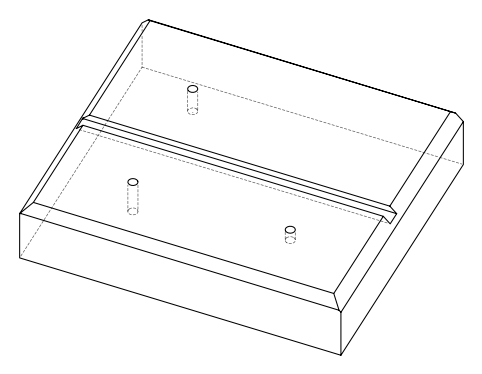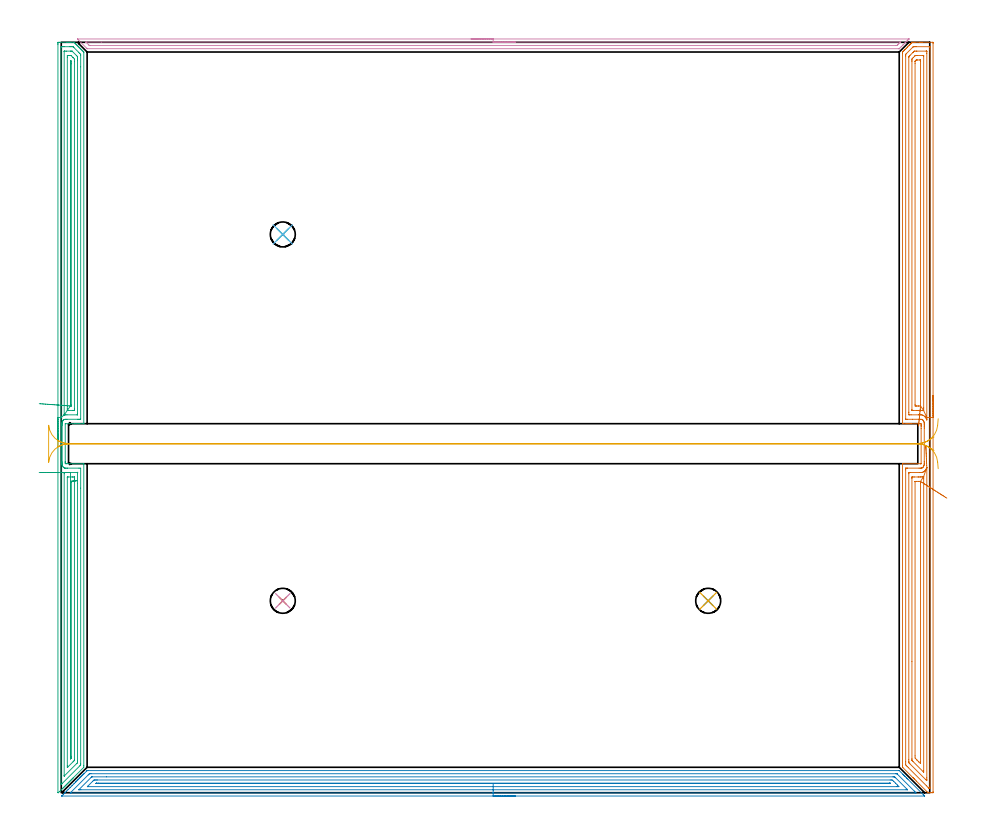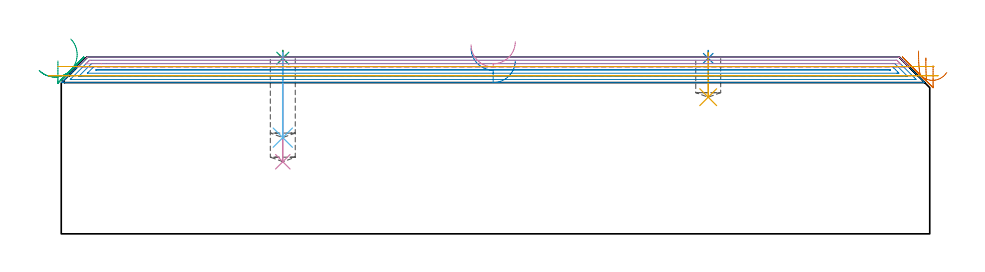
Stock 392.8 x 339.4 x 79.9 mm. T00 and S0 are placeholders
(PLAN: 11 operations, 3 tool changes, 52 min)
(1 SPOT_DRILL | STEP1POCKET | NXT0321_9005460120000 | 0.03 min | 1 mm3)
(2 SPOT_DRILL_1 | STEP1POCKET_1 | NXT0321_9005460120000 | 0.03 min | 1 mm3)
(3 SPOT_DRILL_2 | STEP1POCKET_2 | NXT0321_9005460120000 | 0.03 min | 8 mm3)
(4 DRILL_BLIND_HOLE_INTO_CENTER | STEP1POCKET | NXT0301_084 | 0.2 min | 4583 mm3)
(5 DRILL_BLIND_HOLE_INTO_CENTER_1 | STEP1POCKET_1 | NXT0301_084 | 0.08 min | 1667 mm3)
(6 DRILL_BLIND_HOLE_INTO_CENTER_2 | STEP1POCKET_2 | NXT0301_084 | 0.16 min | 3498 mm3)
(7 AREA_MILL | FG_CHAMFER_SURFACE | UGT0205_001 | 13.49 min | 32316 mm3)
(8 AREA_MILL_1 | FG_CHAMFER_SURFACE_1 | UGT0205_001 | 15.32 min | 25320 mm3)
(9 AREA_MILL_2 | FG_CHAMFER_SURFACE_2 | UGT0205_001 | 13.22 min | 22705 mm3)
(10 AREA_MILL_3 | FG_CHAMFER_SURFACE_3 | UGT0205_001 | 6.12 min | 3585 mm3)
(11 MILL_RECTANGULAR_SLOT | SLOT_RECTANGULAR | UGT0201_100 | Follow Part, ap 4.5, ae 75% | 3.32 min | 57121 mm3)
(TOOL NXT0321_9005460120000 | NC Spot Drill, 142deg, 12mm, Carbide, Uncoated | D12 PA142 FL30 Z2)
(TOOL NXT0301_084 | Carbide Drill 11.3mm [860.1-1130-034A1-MM 2214] | D11.3 PA140 FL55 Z2)
(TOOL UGT0205_001 | Chamfer Mill 20 x 3 x 45 deg. | D20 FL50 Z2)
(TOOL UGT0201_100 | End Mill 18 mm | D18 FL22 Z2)
(OP 1 SPOT_DRILL)
G17 G21 G94 G90
T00 M6
G54
G17 G0 G90 X100.2 Y86.8 S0 M3
G43 Z89.9 H0
G94 G81 G98 Z79.414 F250. R82.9
G80
M5
M2
(OP 2 SPOT_DRILL_1)
G17 G21 G94 G90
T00 M6
G54
G17 G0 G90 X292.6 Y86.8 S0 M3
G43 Z89.9 H0
G94 G81 G98 Z79.414 F250. R82.9
G80
M5
M2
(OP 3 SPOT_DRILL_2)
G17 G21 G94 G90
T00 M6
G54
G17 G0 G90 X100.2 Y252.5 S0 M3
G43 Z89.9 H0
G94 G81 G98 Z79.414 F250. R82.9
G80
M5
M2
(OP 4 DRILL_BLIND_HOLE_INTO_CENTER)
G17 G21 G94 G90
T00 M6
G54
G17 G0 G90 X100.2 Y86.8 S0 M3
G43 Z89.9 H1
G94 G81 G98 Z32.6 F250. R81.9
G80
M5
M2
(OP 5 DRILL_BLIND_HOLE_INTO_CENTER_1)
G17 G21 G94 G90
T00 M6
G54
G17 G0 G90 X292.6 Y86.8 S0 M3
G43 Z89.9 H1
G94 G81 G98 Z61.8 F250. R81.9
G80
M5
M2
(OP 6 DRILL_BLIND_HOLE_INTO_CENTER_2)
G17 G21 G94 G90
T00 M6
G54
G17 G0 G90 X100.2 Y252.5 S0 M3
G43 Z89.9 H1
G94 G81 G98 Z43.5 F250. R81.9
G80
M5
M2
(OP 7 AREA_MILL)
G17 G21 G94 G90
T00 M6
G54
G17 G0 G90 X394.3 Y179.7 S1061 M3
G43 Z89.9 H0
Z76.1
G94 G1 Y179.662 Z75.228 F250.
Y179.548 Z74.363
Y179.359 Z73.512
Y179.097 Z72.68
Y178.763 Z71.874
Y178.36 Z71.1
Y177.892 Z70.364
Y177.36 Z69.672
Y176.771 Z69.029
Y176.128 Z68.44
Y175.436 Z67.908
Y174.7 Z67.44
Y173.926 Z67.037
Y173.12 Z66.703
Y172.288 Z66.441
Y171.436 Z66.252
Y170.572 Z66.138
Y169.7 Z66.1
Y0.427
X394.296 Y0.157 Z66.104
X394.291 Y0.003 Z66.105
X394.261 Y0.001 Z66.135
X393.954 Y0. Z66.441
X393.337 Z67.062
X392.129 Z68.27
X392.001 Y0.008 Z68.399
X391.991 Y0.009 Z68.409
X391.979 Y0.021 Z68.421
X391.77 Y0.229 Z68.627
X391.396 Y0.604 Z69.003
X386.705 Y5.294 Z73.694
X386.089 Y5.909 Z74.308
X386.042 Y5.958 Z74.357
X385.849 Y6.15 Z74.55
X385.798 Y6.201 Z74.599
X385.744 Y6.255 Z74.655
X385.564 Y6.436 Z74.835
X385.507 Y6.492 Z74.89
X385.447 Y6.553 Z74.952
X385.278 Y6.721 Z75.121
X385.215 Y6.783 Z75.181
X380.662 Y11.339 Z79.738
X380.503 Y11.505 Z79.888
X380.5 Y12.204 Z79.9
Y148.73
X380.505 Y148.79 Z79.892
X380.581 Y148.8 Z79.816
X388.723 Z71.674
X388.726
X388.9 Z71.5
Y164.792
X388.899 Y165.684 Z71.495
Y166.131 Z71.496
X388.9 Y166.142 Z71.5
X388.899 Y166.577 Z71.498
Y166.9 Z71.499
X388.711 Z71.686
X384.341 Z76.052
X383.708 Z76.689
X383.467 Z76.929
X382.834 Z77.562
X382.594 Z77.802
X382.112 Z78.287
X380.69 Z79.708
X380.593 Y166.903 Z79.8
X380.503 Y166.91 Z79.889
X380.5 Y167.023 Z79.9
Y334.334
X380.502 Y334.995 Z79.887
X380.65 Y335.151 Z79.749
X380.727 Y335.227 Z79.673
X380.846 Y335.348 Z79.55
X381.175 Y335.675 Z79.225
X381.405 Y335.905 Z78.995
X381.618 Y336.119 Z78.78
X381.72 Y336.222 Z78.676
X382.157 Y336.657 Z78.243
X382.594 Y337.095 Z77.803
X382.82 Y337.32 Z77.579
X383.467 Y337.969 Z76.929
X383.529 Y338.029 Z76.87
X383.701 Y338.201 Z76.698
X383.759 Y338.26 Z76.638
X383.814 Y338.315 Z76.585
X383.998 Y338.499 Z76.401
X384.05 Y338.551 Z76.347
X384.1 Y338.6 Z76.299
X384.296 Y338.796 Z76.103
X384.341 Y338.843 Z76.056
X384.466 Y338.966 Z75.933
X384.594 Y339.094 Z75.806
X384.778 Y339.279 Z75.619
X384.891 Y339.391 Z75.506
X384.903 Y339.4 Z75.494
X385.241 Z75.158
X386.089 Z74.305
X388.146 Z72.252
X388.711 Z71.684
X389.302 Z71.093
X393.954 Z66.443
X394.241 Y339.396 Z66.156
X394.292 Y339.39 Z66.105
X394.299 Y339.337 Z66.099
X394.3 Y338.796 Z66.1
Y169.7
X392.886 Z67.514
X392.885 Y2.588 Z67.515
X392.884 Y2.388 Z67.516
X392.879 Y2.043 Z67.521
X392.876 Y2.01 Z67.524
X392.815 Y2.006 Z67.585
X392.714 Y2.003 Z67.686
X392.584 Z67.816
X392.493 Y2.01 Z67.907
X392.438 Y2.023 Z67.962
X392.348 Y2.108 Z68.052
X392.206 Y2.245 Z68.194
X392.061 Y2.388 Z68.339
X391.333 Y3.117 Z69.067
X383.138 Y11.312 Z77.262
X382.594 Y11.858 Z77.806
X382.254 Y12.204 Z78.146
X381.921 Y12.556 Z78.479
X381.916 Y12.895 Z78.484
X381.914 Y13.989 Z78.486
X381.915 Y146.053 Z78.485
X381.919 Y146.742 Z78.481
X381.921 Y146.784 Z78.479
X381.954 Y146.79 Z78.446
X382.045 Y146.794 Z78.355
X382.228 Y146.798 Z78.172
X382.594 Y146.8 Z77.806
X382.736 Z77.664
X387.979 Z72.421
X388.711 Y146.802 Z71.689
X388.85 Y146.804 Z71.55
X388.988 Y146.814 Z71.412
X389.152 Y146.842 Z71.248
X389.277 Y146.883 Z71.123
X389.423 Y146.946 Z70.977
X389.52 Y147.011 Z70.88
X389.585 Y147.061 Z70.815
X389.738 Y147.202 Z70.662
X389.839 Y147.317 Z70.561
X389.946 Y147.469 Z70.454
X390.03 Y147.614 Z70.37
X390.132 Y147.838 Z70.268
X390.214 Y148.088 Z70.186
X390.275 Y148.376 Z70.125
X390.306 Y148.73 Z70.094
X390.309 Y148.883 Z70.091
X390.314 Y149.623 Z70.086
X390.315 Y149.696 Z70.085
Y164.939
X390.316 Y165.757 Z70.084
Y165.83
X390.313 Y166.577 Z70.087
X390.311 Y166.728 Z70.089
X390.3 Y167.099 Z70.1
X390.249 Y167.469 Z70.151
X390.168 Y167.766 Z70.232
X390.088 Y167.966 Z70.312
X390.001 Y168.14 Z70.399
X389.856 Y168.361 Z70.544
X389.731 Y168.506 Z70.669
X389.585 Y168.639 Z70.815
X389.376 Y168.772 Z71.024
X389.228 Y168.835 Z71.172
X389.082 Y168.875 Z71.318
X388.711 Y168.89 Z71.689
X388.185 Y168.898 Z72.215
X384.952 Y168.9 Z75.448
X382.594 Z77.806
X382.066 Z78.334
X381.956 Y168.903 Z78.444
X381.937 Y168.905 Z78.463
X381.922 Y168.909 Z78.478
X381.921 Y168.931 Z78.479
X381.916 Y169.053 Z78.484
X381.915 Y169.254 Z78.485
Y333.243
Y333.442
X381.919 Y333.789 Z78.481
X381.921 Y333.957 Z78.479
X382.004 Y334.044 Z78.396
X382.285 Y334.335 Z78.115
X385.09 Y337.139 Z75.31
X385.215 Y337.261 Z75.185
X385.343 Y337.381 Z75.057
X385.462 Y337.39 Z74.938
X385.711 Y337.397 Z74.689
X386.089 Y337.399 Z74.311
X386.583 Y337.4 Z73.817
X392.701 Y337.399 Z67.699
X392.838 Y337.394 Z67.562
X392.864 Y337.39 Z67.536
X392.879 Y337.383 Z67.521
X392.881 Y337.354 Z67.519
X392.884 Y337.212 Z67.516
X392.885 Y337.012 Z67.515
X392.886 Y336.318 Z67.514
Y169.7
X391.472 Z68.928
Y169.112
X391.471 Y168.97 Z68.929
X391.468 Y168.686 Z68.932
X391.467 Y168.607 Z68.933
X391.466 Y168.605 Z68.934
X391.333 Y168.925 Z69.067
X391.176 Y169.254 Z69.224
X390.95 Y169.644 Z69.45
X390.743 Y169.917 Z69.657
X390.632 Y170.049 Z69.768
X390.545 Y170.146 Z69.855
X390.459 Y170.222 Z69.941
X390.098 Y170.514 Z70.302
X389.859 Y170.652 Z70.541
X389.741 Y170.706 Z70.659
X389.585 Y170.771 Z70.815
X389.228 Y170.863 Z71.172
X388.855 Y170.891 Z71.545
X388.711 Y170.894 Z71.689
X387.973 Y170.9 Z72.427
X387.837 Z72.563
X384.341 Z76.059
X383.602 Y170.901 Z76.798
X383.467 Y170.905 Z76.933
X383.339 Y170.91 Z77.061
X383.334 Y171.038 Z77.066
X383.331 Y171.178 Z77.069
X383.329 Y171.931 Z77.071
X383.328 Y172.073 Z77.072
X383.329 Y332.55 Z77.071
X383.33 Y332.691 Z77.07
X383.333 Y332.833 Z77.067
X383.336 Y332.923 Z77.064
X383.369 Y332.96 Z77.031
X383.467 Y333.065 Z76.933
X383.653 Y333.253 Z76.747
X383.841 Y333.442 Z76.559
X385.215 Y334.816 Z75.185
X385.419 Y335.019 Z74.981
X385.63 Y335.227 Z74.77
X385.785 Y335.374 Z74.615
X385.928 Y335.391 Z74.472
X386.089 Y335.395 Z74.311
X386.794 Y335.4 Z73.606
X386.963 Z73.437
X391.163 Z69.237
X391.333 Y335.399 Z69.067
X391.389 Y335.398 Z69.011
X391.434 Y335.394 Z68.966
X391.459 Y335.391 Z68.941
X391.465 Y335.367 Z68.935
X391.468 Y335.227 Z68.932
X391.47 Y335.086 Z68.93
X391.472 Y334.335 Z68.928
Y169.7
X390.05 Y172.823 Z70.35
X389.595 Y172.813 Z70.805
X389.585 Y172.815 Z70.815
X389.548 Y172.823 Z70.852
X388.711 Y172.893 Z71.689
X388.638 Y172.898 Z71.762
X387.837 Y172.9 Z72.563
X386.963 Z73.437
X385.215 Z75.185
X385.139 Z75.261
X384.823 Y172.908 Z75.577
X384.75 Y172.91 Z75.65
X384.747 Y172.958 Z75.653
X384.745 Y173.01 Z75.655
X384.743 Y173.305 Z75.657
Y330.765
X384.745 Y331.246 Z75.655
X384.749 Y331.658 Z75.651
X384.753 Y331.892 Z75.647
X385.306 Y332.457 Z75.094
X386.089 Y333.238 Z74.311
X386.193 Y333.337 Z74.207
X386.243 Y333.383 Z74.157
X386.339 Y333.39 Z74.061
X386.547 Y333.394 Z73.853
X386.963 Y333.4 Z73.437
X387.005 Z73.395
X389.626 Z70.774
X389.993 Y333.395 Z70.407
X390.037 Y333.391 Z70.363
X390.051 Y333.387 Z70.349
X390.053 Y333.374 Z70.347
X390.056 Y333.322 Z70.344
X390.057 Y333.272 Z70.343
Y332.96
Y174.125
X390.056 Y173.715 Z70.344
X390.054 Y173.236 Z70.346
X390.05 Y172.823 Z70.35
X388.637 Y174.916 Z71.763
X388.619 Y174.91 Z71.781
X388.421 Y174.903 Z71.979
X387.837 Y174.901 Z72.563
X387.551 Y174.9 Z72.849
X386.963 Z73.437
X386.676 Y174.901 Z73.724
X386.261 Y174.908 Z74.139
X386.164 Y174.91 Z74.236
X386.157 Y175.5 Z74.243
Y329.873
X386.16 Y330.693 Z74.24
X386.164 Y330.765 Z74.236
X386.172 Y330.862 Z74.228
X386.249 Y330.943 Z74.151
X386.369 Y331.067 Z74.031
X386.52 Y331.218 Z73.88
X386.67 Y331.363 Z73.73
X386.696 Y331.385 Z73.704
X386.731 Y331.39 Z73.669
X386.808 Y331.396 Z73.592
X386.963 Y331.399 Z73.437
X387.216 Y331.4 Z73.184
X388.089 Z72.311
X388.547 Y331.398 Z71.853
X388.593 Y331.396 Z71.807
X388.626 Y331.391 Z71.774
X388.636 Y331.387 Z71.764
X388.638 Y331.371 Z71.762
X388.641 Y331.193 Z71.759
X388.643 Y330.835 Z71.757
Y330.765
Y175.088
X388.641 Y174.986 Z71.759
X388.639 Y174.935 Z71.761
X388.637 Y174.916 Z71.763
X388.552 Y174.057 Z71.887
X388.468 Y173.212 Z72.085
X388.386 Y172.387 Z72.356
X388.307 Y171.588 Z72.699
X388.231 Y170.823 Z73.111
X388.159 Y170.096 Z73.588
X388.091 Y169.413 Z74.126
X388.028 Y168.78 Z74.723
X387.97 Y168.2 Z75.373
X387.919 Y167.68 Z76.071
X387.873 Y167.222 Z76.812
X387.834 Y166.829 Z77.59
X387.802 Y166.506 Z78.4
X387.777 Y166.254 Z79.235
X387.76 Y166.076 Z80.088
X387.749 Y165.972 Z80.954
X387.746 Y165.944 Z81.826
X387.751 Y165.992 Z82.697
G0 X391.037 Y156.631 Z79.373
G1 Y156.632 Z78.501
X391.04 Y156.557 Z77.632
X391.047 Y156.406 Z76.772
X391.057 Y156.182 Z75.93
X391.07 Y155.885 Z75.109
X391.087 Y155.517 Z74.318
X391.106 Y155.082 Z73.562
X391.129 Y154.583 Z72.847
X391.154 Y154.024 Z72.178
X391.181 Y153.408 Z71.561
X391.211 Y152.742 Z70.999
X391.243 Y152.028 Z70.498
X391.277 Y151.274 Z70.061
X391.313 Y150.485 Z69.691
X391.349 Y149.666 Z69.392
X391.387 Y148.824 Z69.165
X391.426 Y147.966 Z69.012
X391.465 Y147.098 Z68.935
X391.469 Y146.99 Z68.931
X391.471 Y146.946 Z68.929
Y146.853
X391.472 Y146.804 Z68.928
Y6.708
X391.471 Y5.958 Z68.929
X391.469 Y5.818 Z68.931
X391.465 Y5.674 Z68.935
X391.453 Y5.457 Z68.947
X391.333 Y5.574 Z69.067
X390.943 Y5.958 Z69.457
X383.804 Y13.096 Z76.596
X383.467 Y13.438 Z76.933
X383.337 Y13.574 Z77.063
X383.332 Y13.847 Z77.068
X383.33 Y13.989 Z77.07
X383.329 Y14.13 Z77.071
X383.328 Y14.881 Z77.072
X383.329 Y144.269 Z77.071
X383.33 Y144.409 Z77.07
X383.335 Y144.552 Z77.065
X383.344 Y144.79 Z77.056
X383.467 Y144.793 Z76.933
X383.822 Y144.799 Z76.578
X388.189 Y144.801 Z72.211
X388.711 Y144.808 Z71.689
X389.049 Y144.815 Z71.351
X389.302 Y144.853 Z71.098
X389.585 Y144.931 Z70.815
X389.746 Y144.996 Z70.654
X390.056 Y145.161 Z70.344
X390.293 Y145.33 Z70.107
X390.459 Y145.479 Z69.941
X390.735 Y145.771 Z69.665
X390.945 Y146.053 Z69.455
X391.095 Y146.296 Z69.305
X391.333 Y146.775 Z69.067
X391.383 Y146.894 Z69.017
X391.404 Y146.946 Z68.996
X391.465 Y147.098 Z68.935
X390.049 Y143.018 Z70.351
X390.052 Y142.988 Z70.348
X390.055 Y142.896 Z70.345
X390.057 Y142.484 Z70.343
Y142.001
Y9.937
X390.055 Y9.527 Z70.345
X390.053 Y9.326 Z70.347
X390.052 Y9.315 Z70.348
X390.039 Y9.322 Z70.361
X389.968 Y9.387 Z70.432
X389.822 Y9.527 Z70.578
X385.215 Y14.135 Z75.185
X384.848 Y14.509 Z75.552
X384.758 Y14.602 Z75.642
X384.75 Y14.721 Z75.65
X384.747 Y14.881 Z75.653
X384.744 Y15.363 Z75.656
X384.743 Y59.34 Z75.657
Y142.074
X384.745 Y142.484 Z75.655
X384.748 Y142.725 Z75.652
X384.749 Y142.777 Z75.651
X384.803 Y142.79 Z75.597
X384.909 Y142.796 Z75.491
X385.215 Y142.799 Z75.185
X385.78 Y142.8 Z74.62
X387.527 Z72.873
X387.837 Z72.563
X388.399 Y142.803 Z72.001
X388.711 Y142.81 Z71.689
X389.243 Y142.833 Z71.157
X389.585 Y142.894 Z70.815
X390.049 Y143.018 Z70.351
X388.625 Y140.79 Z71.775
X388.636 Y140.776 Z71.764
X388.638 Y140.699 Z71.762
X388.643 Y139.876 Z71.757
Y139.807
Y13.989
X388.636 Y13.173 Z71.764
X387.837 Y13.961 Z72.563
X387.809 Y13.989 Z72.591
X386.963 Y14.836 Z73.437
X386.919 Y14.881 Z73.481
X386.164 Y15.697 Z74.236
X386.157 Y16.666 Z74.243
Y140.63
X386.158 Y140.699 Z74.242
X386.161 Y140.75 Z74.239
X386.163 Y140.771 Z74.237
X386.177 Y140.79 Z74.223
X386.865 Y140.8 Z73.535
X387.738 Z72.662
X387.837 Z72.563
X388.616 Y140.797 Z71.784
X388.625 Y140.79 Z71.775
X389.208 Y140.42 Z71.242
X389.828 Y140.027 Z70.771
X390.48 Y139.612 Z70.366
X391.16 Y139.181 Z70.029
X391.861 Y138.735 Z69.765
X392.58 Y138.279 Z69.573
X393.31 Y137.815 Z69.457
X394.045 Y137.348 Z69.416
X394.781 Y136.881 Z69.452
X395.512 Y136.417 Z69.563
X396.231 Y135.96 Z69.749
X396.934 Y135.514 Z70.009
X397.615 Y135.081 Z70.341
X398.269 Y134.665 Z70.741
X398.892 Y134.27 Z71.208
X399.477 Y133.898 Z71.737
X400.022 Y133.553 Z72.324
X400.521 Y133.236 Z72.966
G0 Z89.9
M5
M2
(OP 8 AREA_MILL_1)
G17 G21 G94 G90
T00 M6
G54
G17 G0 G90 X205.35 Y-1.5 S1061 M3
G43 Z89.9 H0
Z78.4
G94 G1 X205.312 Z77.528 F250.
X205.198 Z76.664
X205.009 Z75.812
X204.747 Z74.98
X204.413 Z74.174
X204.01 Z73.4
X203.542 Z72.664
X203.01 Z71.972
X202.421 Z71.329
X201.778 Z70.74
X201.086 Z70.209
X200.35 Z69.74
X199.576 Z69.337
X198.77 Z69.003
X197.938 Z68.741
X197.087 Z68.552
X196.222 Z68.438
X195.35 Z68.4
X0.385
X0.214 Y-1.498 Z68.401
X0.226 Y-1.483 Z68.417
X0.385 Y-1.316 Z68.583
X0.951 Y-0.748 Z69.149
X1.54 Y-0.16 Z69.74
X1.726 Y0.027 Z69.925
X1.833 Y0.134 Z70.032
X2.422 Y0.722 Z70.622
X3.068 Y1.368 Z71.267
X3.962 Y2.263 Z72.162
X4.857 Y3.157 Z73.056
X5.751 Y4.051 Z73.95
X6.537 Y4.838 Z74.736
X6.645 Y4.947 Z74.843
X6.986 Y5.286 Z75.185
X7.19 Y5.49 Z75.39
X7.419 Y5.72 Z75.618
X7.54 Y5.841 Z75.737
X7.713 Y6.014 Z75.912
X7.987 Y6.288 Z76.186
X8.152 Y6.455 Z76.35
X8.317 Y6.617 Z76.515
X8.434 Y6.735 Z76.633
X8.593 Y6.896 Z76.791
X8.751 Y7.052 Z76.95
X8.881 Y7.182 Z77.08
X9.035 Y7.337 Z77.232
X9.186 Y7.487 Z77.385
X9.328 Y7.629 Z77.527
X9.476 Y7.778 Z77.673
X9.621 Y7.922 Z77.82
X9.775 Y8.076 Z77.974
X9.917 Y8.219 Z78.114
X10.056 Y8.357 Z78.255
X10.223 Y8.524 Z78.421
X10.358 Y8.66 Z78.556
X11.564 Y9.866 Z79.762
X11.692 Y9.988 Z79.884
X11.704 Y9.995 Z79.891
X12.011 Y10. Z79.9
X378.689
X378.996 Y9.995 Z79.891
X379.014 Y9.987 Z79.884
X380.644 Y8.357 Z78.255
X380.783 Y8.219 Z78.114
X380.925 Y8.076 Z77.974
X381.079 Y7.922 Z77.82
X381.224 Y7.778 Z77.673
X381.372 Y7.629 Z77.527
X381.514 Y7.487 Z77.385
X381.665 Y7.337 Z77.232
X382.117 Y6.883 Z76.783
X382.415 Y6.585 Z76.484
X382.547 Y6.455 Z76.351
X382.914 Y6.086 Z75.986
X390.043 Y-1.042 Z68.856
X390.426 Y-1.425 Z68.474
X390.464 Y-1.464 Z68.435
X390.48 Y-1.483 Z68.417
X390.485 Y-1.492 Z68.407
X390.474 Y-1.497 Z68.402
X390.464 Y-1.5 Z68.4
X195.35
Y-0.086 Z69.814
X4.334 Y-0.085 Z69.815
X4.122 Y-0.08 Z69.82
X4.083 Y-0.079 Z69.821
X4.088 Y-0.07 Z69.83
X4.103 Y-0.051 Z69.849
X4.199 Y0.048 Z69.948
X4.299 Y0.149 Z70.049
X12.191 Y8.041 Z77.941
X12.458 Y8.307 Z78.207
X12.64 Y8.481 Z78.381
X12.743 Y8.579 Z78.479
X13.428 Y8.586 Z78.486
X377.423
X377.832 Y8.583 Z78.483
X377.934 Y8.581 Z78.481
X377.955 Y8.579 Z78.479
X377.989 Y8.551 Z78.451
X378.058 Y8.487 Z78.387
X378.242 Y8.308 Z78.208
X385.827 Y0.722 Z70.622
X386.291 Y0.256 Z70.156
X386.521 Y0.018 Z69.918
X386.588 Y-0.079 Z69.821
X386.291 Y-0.084 Z69.816
X386.215 Y-0.085 Z69.815
X195.35 Y-0.086 Z69.814
Y1.328 Z71.228
X8.881 Y1.329 Z71.229
X8.265 Y1.33 Z71.23
X8.029 Y1.333 Z71.233
X7.987 Y1.335 Z71.235
X7.95 Y1.34 Z71.24
X7.968 Y1.363 Z71.263
X7.987 Y1.386 Z71.286
X13.496 Y6.896 Z76.796
X13.749 Y7.141 Z77.041
X13.769 Y7.158 Z77.058
X13.802 Y7.165 Z77.065
X13.875 Y7.168 Z77.068
X13.969 Y7.171 Z77.071
X20.498 Y7.172 Z77.072
X376.174 Y7.171 Z77.071
X376.453 Y7.17 Z77.07
X376.732 Y7.167 Z77.067
X376.914 Y7.165 Z77.065
X377.011 Y7.078 Z76.978
X377.201 Y6.896 Z76.796
X377.347 Y6.753 Z76.653
X382.495 Y1.604 Z71.504
X382.713 Y1.383 Z71.283
X382.753 Y1.336 Z71.236
X382.75 Y1.335 Z71.235
X382.713 Y1.333 Z71.233
X382.098 Y1.329 Z71.229
X195.35 Y1.328 Z71.228
Y2.743 Z72.643
X11.946
X11.879 Y2.744 Z72.644
X11.817 Y2.747 Z72.647
X11.808 Y2.749 Z72.649
X11.807 Y2.751 Z72.651
X11.824 Y2.772 Z72.672
X11.92 Y2.871 Z72.771
X11.993 Y2.945 Z72.845
X14.247 Y5.198 Z75.098
X14.664 Y5.603 Z75.503
X14.829 Y5.75 Z75.65
X15.141 Y5.754 Z75.654
X15.403 Y5.756 Z75.656
X16.036 Y5.757 Z75.657
X16.296
X374.925
X375.559 Y5.753 Z75.653
X375.826 Y5.75 Z75.65
X376.453 Y5.193 Z75.093
X376.517 Y5.132 Z75.032
X377.347 Y4.304 Z74.204
X378.242 Y3.409 Z73.309
X378.281 Y3.368 Z73.268
X378.869 Y2.75 Z72.65
X378.242 Y2.745 Z72.645
X377.981 Y2.743 Z72.643
X195.35
Y4.157 Z74.057
X16.036 Y4.158 Z74.058
X15.941 Y4.159 Z74.059
X15.753 Y4.164 Z74.064
X15.68 Y4.171 Z74.071
X15.706 Y4.2 Z74.1
X15.756 Y4.25 Z74.15
X15.852 Y4.336 Z74.236
X15.944 Y4.34 Z74.24
X16.036 Y4.341 Z74.241
X16.836 Y4.343 Z74.243
X374.664 Y4.342 Z74.242
X374.759 Y4.34 Z74.24
X374.82 Y4.337 Z74.237
X374.858 Y4.332 Z74.232
X374.875 Y4.318 Z74.218
X374.944 Y4.25 Z74.15
X375.023 Y4.164 Z74.064
X374.853 Y4.159 Z74.059
X374.758 Y4.158 Z74.058
X195.35 Y4.157 Z74.057
X194.478 Z74.095
X193.614 Z74.209
X192.762 Z74.398
X191.93 Z74.66
X191.124 Z74.994
X190.35 Z75.397
X189.614 Z75.865
X188.922 Z76.396
X188.279 Z76.986
X187.69 Z77.629
X187.159 Z78.321
X186.69 Z79.057
X186.287 Z79.831
X185.953 Z80.637
X185.691 Z81.469
X185.502 Z82.32
X185.388 Z83.185
X185.35 Z84.057
G0 Z89.9
M5
M2
(OP 9 AREA_MILL_2)
G17 G21 G94 G90
T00 M6
G54
G17 G0 G90 X-1.5 Y159.703 S1061 M3
G43 Z89.9 H0
Z78.2
G94 G1 Y159.741 Z77.328 F250.
Y159.855 Z76.464
Y160.044 Z75.612
Y160.306 Z74.78
Y160.64 Z73.974
Y161.043 Z73.2
Y161.511 Z72.464
Y162.042 Z71.772
Y162.632 Z71.129
Y163.275 Z70.54
Y163.967 Z70.008
Y164.703 Z69.54
Y165.477 Z69.137
Y166.283 Z68.803
Y167.115 Z68.541
Y167.966 Z68.352
Y168.831 Z68.238
Y169.703 Z68.2
Y338.435
X-1.499 Y338.796 Z68.201
X-1.494 Y339.322 Z68.203
X-1.491 Y339.392 Z68.206
X-0.972 Y339.4 Z68.725
X2.576 Z72.27
X3.149 Z72.846
X3.463 Z73.159
X4.036 Z73.733
X4.35 Z74.045
X5.667 Z75.366
X5.797 Z75.495
X5.809 Y339.391 Z75.507
X6.071 Y339.129 Z75.771
X6.175 Y339.025 Z75.875
X6.405 Y338.796 Z76.103
X6.567 Y338.635 Z76.262
X6.728 Y338.473 Z76.425
X6.851 Y338.35 Z76.549
X7.011 Y338.192 Z76.706
X7.169 Y338.033 Z76.866
X7.297 Y337.904 Z76.995
X7.454 Y337.748 Z77.149
X7.609 Y337.592 Z77.307
X7.744 Y337.458 Z77.441
X7.898 Y337.305 Z77.593
X8.05 Y337.151 Z77.748
X8.19 Y337.011 Z77.887
X8.341 Y336.861 Z78.037
X8.491 Y336.71 Z78.189
X8.636 Y336.565 Z78.334
X8.785 Y336.417 Z78.48
X8.932 Y336.269 Z78.629
X9.082 Y336.119 Z78.78
X9.228 Y335.974 Z78.924
X9.373 Y335.829 Z79.07
X9.528 Y335.673 Z79.226
X9.672 Y335.53 Z79.367
X9.813 Y335.388 Z79.511
X9.974 Y335.227 Z79.672
X10.115 Y335.087 Z79.811
X10.149 Y335.051 Z79.845
X10.196 Y334.995 Z79.889
X10.2 Y334.781 Z79.9
Y167.02
X10.197 Y166.93 Z79.89
X10.196 Y166.91 Z79.887
X10.178 Y166.907 Z79.87
X9.917 Y166.9 Z79.615
X8.373 Z78.072
X7.898 Z77.594
X7.66 Z77.357
X7.011 Z76.708
X6.773 Z76.47
X6.124 Z75.818
X1.97 Z71.667
X1.801 Z71.499
X1.8 Y149.619 Z71.5
X1.801 Y149.529 Z71.494
Y149.527 Z71.496
X1.799 Y149.522 Z71.499
X1.8 Y148.8 Z71.5
X2.504 Z72.204
X2.508 Y148.799 Z72.206
X10.115 Y148.8 Z79.811
X10.181 Y148.794 Z79.877
X10.195 Y148.791 Z79.891
X10.2 Y148.727 Z79.9
Y12.184
X10.204 Y11.512 Z79.895
X10.126 Y11.425 Z79.823
X5.374 Y6.672 Z75.071
X5.237 Y6.535 Z74.933
X5.099 Y6.398 Z74.796
X4.933 Y6.232 Z74.63
X4.793 Y6.091 Z74.489
X4.652 Y5.951 Z74.35
X4.492 Y5.791 Z74.19
X4.35 Y5.648 Z74.046
X4.206 Y5.505 Z73.904
X4.051 Y5.35 Z73.749
X3.907 Y5.204 Z73.602
X3.76 Y5.059 Z73.458
X3.61 Y4.909 Z73.308
X3.463 Y4.761 Z73.158
X3.314 Y4.613 Z73.012
X3.17 Y4.468 Z72.867
X3.02 Y4.317 Z72.715
X2.868 Y4.167 Z72.566
X2.729 Y4.028 Z72.426
X2.576 Y3.874 Z72.271
X2.422 Y3.721 Z72.119
X2.288 Y3.587 Z71.986
X2.133 Y3.43 Z71.828
X1.975 Y3.274 Z71.673
X1.847 Y3.146 Z71.545
X1.689 Y2.987 Z71.384
X1.529 Y2.828 Z71.227
X1.406 Y2.705 Z71.104
X1.246 Y2.543 Z70.941
X1.083 Y2.382 Z70.781
X0.966 Y2.265 Z70.663
X0.802 Y2.1 Z70.497
X0.19 Y1.49 Z69.89
X-0.085 Y1.213 Z69.61
X-0.784 Y0.516 Z68.915
X-1.204 Y0.095 Z68.493
X-1.308 Y0.003 Z68.389
X-1.33 Y-0.005 Z68.368
X-1.494 Y0.015 Z68.205
X-1.498 Y0.109 Z68.201
X-1.499 Y0.151
X-1.5 Y169.703 Z68.2
X-0.086 Z69.614
Y337.011
X-0.085 Y337.39 Z69.615
X0.418 Y337.398 Z70.118
X0.802 Y337.399 Z70.502
X1.303 Y337.4 Z71.003
X3.964 Z73.664
X4.35 Y337.399 Z74.05
X4.853 Y337.397 Z74.553
X5.237 Y337.39 Z74.937
X5.36 Y337.379 Z75.06
X5.485 Y337.258 Z75.185
X5.738 Y337.011 Z75.438
X7.898 Y334.852 Z77.598
X8.412 Y334.334 Z78.112
X8.785 Y333.953 Z78.485
X8.786 Y333.442 Z78.486
Y328.311
X8.785 Y168.91 Z78.485
X8.244 Y168.902 Z77.944
X7.898 Y168.901 Z77.598
X7.359 Y168.9 Z77.059
X2.576 Y168.899 Z72.276
X2.043 Y168.895 Z71.743
X1.689 Y168.884 Z71.389
X1.452 Y168.828 Z71.152
X1.293 Y168.757 Z70.993
X1.116 Y168.639 Z70.816
X0.99 Y168.527 Z70.69
X0.834 Y168.358 Z70.534
X0.82 Y168.34 Z70.52
X0.802 Y168.313 Z70.502
X0.658 Y168.063 Z70.358
X0.586 Y167.907 Z70.286
X0.526 Y167.744 Z70.226
X0.451 Y167.466 Z70.151
X0.411 Y167.218 Z70.111
X0.394 Y166.984 Z70.094
X0.39 Y166.573 Z70.09
X0.387 Y166.099 Z70.087
X0.386 Y158.306 Z70.086
X0.387 Y149.619 Z70.087
X0.389 Y149.142 Z70.089
X0.394 Y148.727 Z70.094
X0.411 Y148.482 Z70.111
X0.463 Y148.175 Z70.163
X0.569 Y147.834 Z70.269
X0.641 Y147.672 Z70.341
X0.802 Y147.396 Z70.502
X1.009 Y147.154 Z70.709
X1.122 Y147.057 Z70.822
X1.29 Y146.942 Z70.99
X1.453 Y146.872 Z71.153
X1.575 Y146.836 Z71.275
X1.689 Y146.816 Z71.389
X1.824 Y146.806 Z71.524
X2.576 Y146.801 Z72.276
X2.717 Y146.8 Z72.417
X8.04 Y146.799 Z77.74
X8.785 Y146.79 Z78.485
X8.786 Y137.74 Z78.486
Y13.09
X8.785 Y12.546 Z78.485
X8.614 Y12.369 Z78.314
X8.447 Y12.198 Z78.147
X0.416 Y4.167 Z70.116
X0.163 Y3.918 Z69.863
X-0.085 Y3.677 Z69.615
X-0.086 Y4.167 Z69.614
Y4.168
Y169.703
X1.334 Y170.856 Z71.034
X1.333 Y170.871 Z71.033
X1.331 Y170.914 Z71.031
X1.329 Y171.035 Z71.029
Y335.227
X1.33 Y335.317 Z71.03
X1.333 Y335.362 Z71.033
X1.335 Y335.379 Z71.035
X1.347 Y335.39 Z71.047
X1.519 Y335.397 Z71.219
X1.689 Y335.399 Z71.389
X2.404 Y335.4 Z72.104
X4.178 Z73.878
X4.35 Y335.399 Z74.05
X4.522 Y335.397 Z74.222
X4.866 Y335.39 Z74.566
X4.913 Y335.376 Z74.613
X4.936 Y335.358 Z74.636
X4.982 Y335.316 Z74.682
X5.074 Y335.227 Z74.774
X6.857 Y333.442 Z76.557
X7.011 Y333.283 Z76.711
X7.364 Y332.907 Z77.064
X7.368 Y332.55 Z77.068
X7.37 Y332.188 Z77.07
X7.371 Y331.657 Z77.071
Y331.294
Y171.565
X7.368 Y171.035 Z77.068
X7.365 Y170.946 Z77.065
X7.363 Y170.91 Z77.063
X7.279 Y170.906 Z76.979
X7.144 Y170.901 Z76.844
X2.576 Y170.899 Z72.276
X1.83 Y170.893 Z71.53
X1.689 Y170.885 Z71.389
X1.334 Y170.856 Z71.034
X2.749 Y172.912 Z72.449
X2.747 Y172.925 Z72.447
X2.745 Y172.958 Z72.445
X2.743 Y173.545 Z72.443
Y173.712
Y332.55
X2.747 Y333.27 Z72.447
X2.75 Y333.375 Z72.45
X2.755 Y333.391 Z72.455
X2.777 Y333.394 Z72.477
X2.829 Y333.397 Z72.529
X3.04 Y333.399 Z72.74
X3.463 Y333.4 Z73.163
X3.505 Z73.205
X4.35 Y333.393 Z74.05
X4.402 Y333.39 Z74.102
X5.237 Y332.609 Z74.937
X5.297 Y332.55 Z74.997
X5.95 Y331.832 Z75.65
X5.957 Y330.765 Z75.657
Y173.712
X5.955 Y172.989 Z75.655
X5.953 Y172.94 Z75.653
X5.951 Y172.919 Z75.651
X5.941 Y172.91 Z75.641
X5.842 Y172.906 Z75.542
X5.641 Y172.903 Z75.341
X5.237 Y172.9 Z74.937
X5.157 Z74.857
X3.383 Z73.083
X3.028 Y172.901 Z72.728
X2.851 Y172.904 Z72.551
X2.763 Y172.91 Z72.463
X2.749 Y172.912 Z72.449
X4.164 Y174.924 Z73.864
X4.159 Y175.303 Z73.859
X4.158 Y175.497 Z73.858
X4.157 Y330.765 Z73.857
X4.158 Y330.958 Z73.858
X4.162 Y331.153 Z73.862
X4.163 Y331.196 Z73.863
X4.187 Y331.185 Z73.887
X4.257 Y331.124 Z73.957
X4.35 Y331.037 Z74.05
X4.487 Y330.9 Z74.187
X4.536 Y330.825 Z74.236
X4.538 Y330.765 Z74.238
X4.541 Y330.573 Z74.241
X4.543 Y329.873 Z74.243
Y329.678
X4.542 Y175.304 Z74.242
X4.539 Y175.109 Z74.239
X4.536 Y174.98 Z74.236
X4.529 Y174.91 Z74.229
X4.498 Y174.909 Z74.198
X4.35 Y174.91 Z74.05
X4.164 Y174.924 Z73.864
X3.522 Y174.97 Z73.275
X2.831 Y175.021 Z72.745
X2.096 Y175.074 Z72.277
X1.324 Y175.13 Z71.876
X0.52 Y175.189 Z71.543
X-0.311 Y175.249 Z71.282
X-1.16 Y175.311 Z71.094
X-2.023 Y175.374 Z70.981
X-2.892 Y175.437 Z70.944
X-3.762 Y175.501 Z70.983
X-4.624 Y175.563 Z71.098
X-5.473 Y175.625 Z71.288
X-6.303 Y175.685 Z71.552
X-7.106 Y175.744 Z71.887
X-7.877 Y175.8 Z72.291
X-8.611 Y175.853 Z72.76
X-9.3 Y175.904 Z73.292
X-9.941 Y175.95 Z73.883
G0 X-9.98 Y144.801 Z73.862
G1 X-9.337 Z73.273
X-8.645 Z72.742
X-7.909 Z72.273
X-7.135 Z71.87
X-6.329 Z71.536
X-5.497 Z71.274
X-4.646 Z71.085
X-3.781 Z70.971
X-2.909 Z70.933
X-2.037 Y144.8 Z70.971
X-1.173 Z71.085
X-0.321 Z71.274
X0.511 Z71.536
X1.317 Z71.87
X2.091 Z72.273
X2.827 Z72.742
X3.519 Z73.273
X4.162 Z73.862
X7.367 Y144.799 Z77.067
X7.37 Y144.796 Z77.07
Y144.795
X7.371 Y139.87 Z77.071
Y14.512
X7.369 Y13.983 Z77.069
X7.366 Y13.626 Z77.066
X7.363 Y13.574 Z77.063
X7.338 Y13.545 Z77.038
X7.266 Y13.469 Z76.966
X7.011 Y13.21 Z76.711
X6.951 Y13.15 Z76.651
X1.537 Y7.736 Z71.237
X1.455 Y7.658 Z71.155
X1.354 Y7.565 Z71.054
X1.334 Y7.549 Z71.034
X1.332 Y7.569 Z71.032
X1.33 Y7.619 Z71.03
X1.328 Y7.884 Z71.028
X1.329 Y144.265 Z71.029
X1.33 Y144.626 Z71.03
X1.332 Y144.748 Z71.032
X1.335 Y144.835 Z71.035
X1.403 Y144.832 Z71.103
X1.689 Y144.815 Z71.389
X2.039 Y144.805 Z71.739
X2.576 Y144.801 Z72.276
X2.931 Y144.8 Z72.631
X4.162 Z73.862
Y142.8
X4.919 Z74.619
X5.237 Y142.799 Z74.937
X5.81 Y142.796 Z75.51
X5.909 Y142.79 Z75.609
X5.95 Y142.779 Z75.65
X5.954 Y142.651 Z75.654
X5.956 Y142.48 Z75.656
X5.957 Y141.756 Z75.657
Y141.588
Y15.043
X5.955 Y14.875 Z75.655
X5.951 Y14.694 Z75.651
X5.948 Y14.609 Z75.648
X5.892 Y14.549 Z75.592
X5.728 Y14.381 Z75.428
X5.334 Y13.983 Z75.034
X2.957 Y11.606 Z72.657
X2.828 Y11.481 Z72.528
X2.774 Y11.43 Z72.474
X2.75 Y11.41 Z72.45
X2.748 Y11.452 Z72.448
X2.746 Y11.594 Z72.446
X2.743 Y12.03 Z72.443
Y12.198
Y142.48
X2.745 Y142.661 Z72.445
X2.747 Y142.751 Z72.447
X2.749 Y142.787 Z72.449
X2.827 Y142.791 Z72.527
X3.147 Y142.798 Z72.847
X4.162 Y142.8 Z73.862
X4.251 Y140.795 Z73.951
X4.35 Y140.798 Z74.05
X4.454 Y140.797 Z74.154
X4.522 Y140.792 Z74.222
X4.537 Y140.788 Z74.237
X4.539 Y140.782 Z74.239
X4.541 Y140.76 Z74.241
X4.543 Y140.695 Z74.243
Y140.501
X4.542 Y16.466 Z74.242
X4.538 Y15.767 Z74.238
X4.536 Y15.672 Z74.236
X4.526 Y15.636 Z74.226
X4.505 Y15.612 Z74.205
X4.35 Y15.455 Z74.05
X4.189 Y15.299 Z73.889
X4.163 Y15.285 Z73.863
X4.161 Y15.34 Z73.861
X4.159 Y15.443 Z73.859
X4.157 Y15.962 Z73.857
X4.158 Y139.997 Z73.858
X4.163 Y140.695 Z73.863
X4.164 Y140.783 Z73.864
X4.251 Y140.795 Z73.951
X4.839 Y140.87 Z74.592
X5.368 Y140.939 Z75.282
X5.836 Y140.999 Z76.016
X6.239 Y141.051 Z76.788
X6.573 Y141.094 Z77.593
X6.837 Y141.128 Z78.424
X7.027 Y141.153 Z79.275
X7.144 Y141.168 Z80.139
X7.185 Y141.173 Z81.01
X7.151 Y141.169 Z81.882
X7.042 Y141.154 Z82.747
X6.858 Y141.131 Z83.6
X6.601 Y141.098 Z84.433
X6.273 Y141.055 Z85.24
X5.877 Y141.004 Z86.016
X5.415 Y140.945 Z86.754
X4.891 Y140.877 Z87.448
X4.309 Y140.802 Z88.093
G0 Z89.9
M5
M2
(OP 10 AREA_MILL_3)
G17 G21 G94 G90
T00 M6
G54
G17 G0 G90 X185.35 Y340.9 S1061 M3
G43 Z89.9 H0
Z85.5
G94 G1 X185.388 Z84.628 F250.
X185.502 Z83.763
X185.691 Z82.912
X185.953 Z82.08
X186.287 Z81.274
X186.69 Z80.5
X187.158 Z79.764
X187.69 Z79.072
X188.279 Z78.429
X188.922 Z77.839
X189.614 Z77.308
X190.35 Z76.84
X191.124 Z76.437
X191.93 Z76.103
X192.762 Z75.841
X193.613 Z75.652
X194.478 Z75.538
X195.35 Z75.5
X383.388
X383.389 Y340.897 Z75.503
X383.388 Y340.889 Z75.511
X383.361 Y340.861 Z75.538
X382.963 Y340.461 Z75.936
X382.441 Y339.94 Z76.459
X382.198 Y339.696 Z76.701
X382.082 Y339.581 Z76.817
X381.9 Y339.4 Z77.
X381.748 Y339.248 Z77.151
X381.642 Y339.14 Z77.257
X381.603 Y339.102 Z77.297
X380.902 Y338.402 Z77.998
X380.761 Y338.26 Z78.137
X380.71 Y338.209 Z78.189
X380.056 Y337.555 Z78.844
X379.881 Y337.379 Z79.017
X379.216 Y336.716 Z79.684
X379.001 Y336.499 Z79.893
X378.999 Z79.894
X378.778 Y336.5 Z79.9
X11.924
X11.701 Y336.499 Z79.894
X11.699 Z79.893
X11.478 Y336.722 Z79.678
X7.628 Y340.571 Z75.828
X7.461 Y340.741 Z75.658
X7.319 Y340.893 Z75.506
X7.461 Y340.9 Z75.5
X195.35
Y339.486 Z76.914
X379.319
X379.481 Y339.484 Z76.916
X379.52 Y339.482 Z76.918
X379.523 Y339.48 Z76.92
X379.522 Y339.477 Z76.923
X379.508 Y339.46 Z76.94
X379.428 Y339.378 Z77.022
X379.314 Y339.264 Z77.136
X378.751 Y338.7 Z77.7
X378.33 Y338.279 Z78.121
X378.097 Y338.05 Z78.35
X377.999 Y337.957 Z78.443
X377.971 Y337.932 Z78.468
X377.933 Y337.921 Z78.479
X377.341 Y337.914 Z78.486
X13.166 Y337.915 Z78.485
X12.769 Y337.92 Z78.48
X12.748 Y337.921 Z78.479
X12.713 Y337.949 Z78.451
X12.632 Y338.023 Z78.377
X12.514 Y338.137 Z78.263
X11.26 Y339.391 Z77.009
X11.228 Y339.424 Z76.976
X11.197 Y339.46 Z76.94
X11.183 Y339.479 Z76.921
X11.2 Y339.48 Z76.92
X11.478 Y339.485 Z76.915
X18.088 Y339.486 Z76.914
X195.35
X196.222 Z76.952
X197.086 Z77.066
X197.938 Z77.255
X198.77 Z77.517
X199.576 Z77.851
X200.35 Z78.254
X201.086 Z78.723
X201.778 Z79.254
X202.421 Z79.843
X203.01 Z80.486
X203.541 Z81.178
X204.01 Z81.914
X204.413 Z82.688
X204.747 Z83.494
X205.009 Z84.326
X205.198 Z85.178
X205.312 Z86.043
X205.35 Z86.914
G0 Z89.9
M5
M2
(OP 11 MILL_RECTANGULAR_SLOT)
G17 G21 G94 G90
T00 M6
G54
G17 G0 G90 X394.738 Y160.887 S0 M3
G43 Z89.9 H0
Z75.7
G94 G1 X392.2 Y159.287 F250.
G2 X387.4 Y157.9 R9. F500.
G1 X3.3
G2 X-1.499 Y159.286 R9.
G1 Y156.414
G2 X3.3 Y157.8 R9.
G1 X387.4
G2 X392.2 Y156.413 R9.
G1 X394.738 Y154.813 F250.
G0 Z89.9
X396.618 Y169.144
Z71.5
G1 X396.369 Y166.154
G2 X387.4 Y157.9 R9. F500.
G1 X3.3
G2 X-5.669 Y166.154 R9.
G1 X-5.699
Y149.546
X-5.669
G2 X3.3 Y157.8 R9.
G1 X387.4
G2 X396.369 Y149.546 R9.
G1 X396.618 Y146.557 F250.
G0 Z89.9
M5
M2
